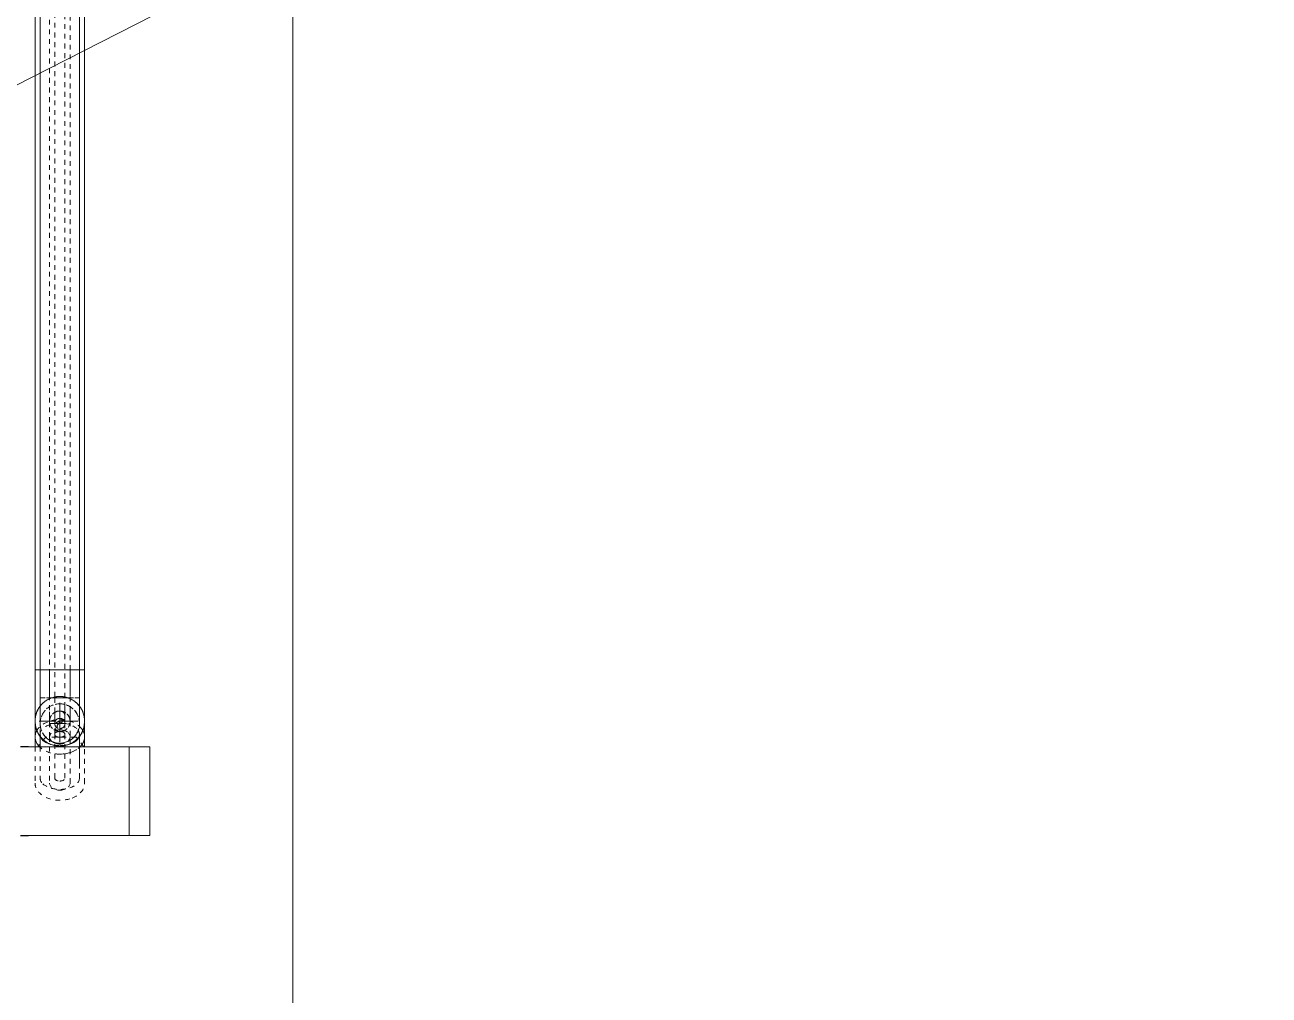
# Model space of a CAD drawing. Header units: millimetres. Extents: x -88595 to 880822, y -1054509 to -148035.
# Drawn here: x 547137 to 547907, y -278517 to -277917 of the extents above; entities that cross this region are included whole.
import ezdxf

# ---------------------------------------------------------------- set-up
doc = ezdxf.new("R2010")
doc.units = ezdxf.units.MM
for name, pattern in [('$0$ADSK_Скрыто', [6, 3, -3]), ('$1$ADSK_Скрыто', [6, 3, -3]), ('$10$ADSK_Осевая', [14, 10, -2, 0, -2]), ('$2$ADSK_Скрыто', [6, 3, -3]), ('$3$ADSK_Скрыто', [6, 3, -3]), ('$4$ADSK_Скрыто', [6, 3, -3])]:
    doc.linetypes.add(name, pattern=pattern)
for name, color, linetype, lineweight in [('Изоляция', 7, 'Continuous', 18), ('Крыша', 7, 'Continuous', 9), ('Линии', 7, 'Continuous', 9), ('Марки', 7, 'Continuous', 20), ('Оборудование', 7, 'Continuous', 18), ('Трубопровод', 7, 'Continuous', 18), ('Трубопроводы', 7, 'Continuous', 18)]:
    doc.layers.add(name, color=color, linetype=linetype, lineweight=lineweight)

# ---------------------------------------------------------------- blocks, each defined once
blk = doc.blocks.new('$0$ADSK_МедьПайка_Отвод-гнутая труба - Отвод _гнутая труба_-V66-В_Координация_кровля ОВ3')
at = {"layer": 'Линии', "color": 134, "linetype": '$0$ADSK_Скрыто', "true_color": 0x00a6a6, "flags": 128}
for points in [[(11718.6, 16214.31), (11718.61, 16214.56), (11718.62, 16214.82), (11718.65, 16215.07), (11718.68, 16215.32), (11718.73, 16215.57), (11718.78, 16215.82), (11718.85, 16216.07), (11718.92, 16216.31), (11719.01, 16216.55), (11719.1, 16216.78), (11719.21, 16217.02), (11719.32, 16217.24), (11719.44, 16217.47), (11719.57, 16217.68), (11719.71, 16217.9), (11719.86, 16218.1), (11720.01, 16218.3), (11720.18, 16218.5), (11720.35, 16218.69), (11720.53, 16218.87), (11720.71, 16219.04), (11720.9, 16219.2), (11721.1, 16219.36), (11721.31, 16219.51), (11721.52, 16219.65), (11721.74, 16219.79), (11721.96, 16219.91), (11722.18, 16220.03), (11722.41, 16220.13), (11722.65, 16220.23), (11722.89, 16220.32), (11723.13, 16220.39), (11723.37, 16220.46), (11723.62, 16220.52), (11723.87, 16220.57), (11724.12, 16220.61), (11724.38, 16220.63), (11724.63, 16220.65), (11724.88, 16220.66), (11724.95, 16220.66)], [(11724.95, 16220.66), (11725.2, 16220.66), (11725.46, 16220.64), (11725.71, 16220.62), (11725.96, 16220.58), (11726.21, 16220.53), (11726.46, 16220.48), (11726.71, 16220.41), (11726.95, 16220.34), (11727.19, 16220.25), (11727.42, 16220.16), (11727.66, 16220.06), (11727.88, 16219.94), (11728.11, 16219.82), (11728.32, 16219.69), (11728.54, 16219.55), (11728.74, 16219.4), (11728.94, 16219.25), (11729.14, 16219.08), (11729.33, 16218.91), (11729.51, 16218.73), (11729.68, 16218.55), (11729.84, 16218.36), (11730, 16218.16), (11730.15, 16217.95), (11730.29, 16217.74), (11730.43, 16217.53), (11730.55, 16217.3), (11730.67, 16217.08), (11730.77, 16216.85), (11730.87, 16216.61), (11730.96, 16216.37), (11731.03, 16216.13), (11731.1, 16215.89), (11731.16, 16215.64), (11731.21, 16215.39), (11731.25, 16215.14), (11731.27, 16214.89), (11731.29, 16214.63), (11731.3, 16214.38), (11731.3, 16214.31)], [(11718.6, 16204.62), (11718.6, 16205.51), (11718.6, 16206.37), (11718.6, 16207.19), (11718.6, 16207.97), (11718.6, 16208.71), (11718.6, 16209.41), (11718.6, 16210.07), (11718.6, 16210.68), (11718.6, 16211.25), (11718.6, 16211.77), (11718.6, 16212.24), (11718.6, 16212.67), (11718.6, 16213.05), (11718.6, 16213.38), (11718.6, 16213.66), (11718.6, 16213.89), (11718.6, 16214.07), (11718.6, 16214.2), (11718.6, 16214.28), (11718.6, 16214.31)], [(11731.3, 16214.31), (11731.3, 16214.29), (11731.3, 16214.21), (11731.3, 16214.08), (11731.3, 16213.91), (11731.3, 16213.68), (11731.3, 16213.4), (11731.3, 16213.07), (11731.3, 16212.7), (11731.3, 16212.28), (11731.3, 16211.8), (11731.3, 16211.29), (11731.3, 16210.72), (11731.3, 16210.11), (11731.3, 16209.46), (11731.3, 16208.77), (11731.3, 16208.03), (11731.3, 16207.25), (11731.3, 16206.43), (11731.3, 16205.57), (11731.3, 16204.68), (11731.3, 16204.62)]]:
    blk.add_lwpolyline(points, dxfattribs=at)
at = {"layer": 'Линии', "color": 134, "linetype": '$0$ADSK_Скрыто', "true_color": 0x00a6a6}
for start, end in [(90, 270), (270, 90)]:
    blk.add_arc((11724.95, 16214.31), 6.35, start, end, dxfattribs=at)
for start_param, end_param in [(1.570796, 4.712389), (4.712389, 7.853982)]:
    blk.add_ellipse((11724.95, 16204.62), major_axis=(6.35, 0), ratio=0.694658, start_param=start_param, end_param=end_param, dxfattribs=at)
blk = doc.blocks.new('$0$ADSK_МедьПайка_Отвод-гнутая труба - Отвод _гнутая труба_-3197938-В_Координация_кровля ОВ3')
at = {"layer": 'Линии', "color": 190, "linetype": '$0$ADSK_Скрыто', "true_color": 0x8000ff, "flags": 128}
for points in [[(11721.78, 16212.95), (11721.78, 16213.07), (11721.79, 16213.2), (11721.8, 16213.33), (11721.82, 16213.45), (11721.84, 16213.58), (11721.87, 16213.7), (11721.9, 16213.82), (11721.94, 16213.95), (11721.98, 16214.07), (11722.03, 16214.18), (11722.08, 16214.3), (11722.13, 16214.41), (11722.2, 16214.52), (11722.26, 16214.63), (11722.33, 16214.74), (11722.4, 16214.84), (11722.48, 16214.94), (11722.56, 16215.04), (11722.65, 16215.13), (11722.74, 16215.22), (11722.83, 16215.31), (11722.93, 16215.39), (11723.03, 16215.47), (11723.13, 16215.55), (11723.24, 16215.62), (11723.34, 16215.68), (11723.45, 16215.75), (11723.57, 16215.8), (11723.68, 16215.86), (11723.8, 16215.91), (11723.92, 16215.95), (11724.04, 16215.99), (11724.16, 16216.02), (11724.29, 16216.05), (11724.41, 16216.08), (11724.54, 16216.09), (11724.66, 16216.11), (11724.79, 16216.12), (11724.92, 16216.12), (11724.95, 16216.12)], [(11721.78, 16206.18), (11721.78, 16206.69), (11721.78, 16207.19), (11721.78, 16207.67), (11721.78, 16208.13), (11721.78, 16208.58), (11721.78, 16209.01), (11721.78, 16209.42), (11721.78, 16209.81), (11721.78, 16210.17), (11721.78, 16210.52), (11721.78, 16210.85), (11721.78, 16211.15), (11721.78, 16211.43), (11721.78, 16211.69), (11721.78, 16211.93), (11721.78, 16212.14), (11721.78, 16212.33), (11721.78, 16212.49), (11721.78, 16212.63), (11721.78, 16212.74), (11721.78, 16212.83), (11721.78, 16212.9), (11721.78, 16212.93), (11721.78, 16212.95)], [(11724.95, 16216.12), (11725.08, 16216.12), (11725.2, 16216.11), (11725.33, 16216.1), (11725.46, 16216.08), (11725.58, 16216.06), (11725.71, 16216.03), (11725.83, 16216), (11725.95, 16215.96), (11726.07, 16215.92), (11726.19, 16215.87), (11726.3, 16215.82), (11726.42, 16215.76), (11726.53, 16215.7), (11726.64, 16215.64), (11726.74, 16215.57), (11726.85, 16215.49), (11726.95, 16215.42), (11727.04, 16215.33), (11727.14, 16215.25), (11727.23, 16215.16), (11727.32, 16215.07), (11727.4, 16214.97), (11727.48, 16214.87), (11727.55, 16214.77), (11727.62, 16214.66), (11727.69, 16214.55), (11727.75, 16214.44), (11727.81, 16214.33), (11727.86, 16214.21), (11727.91, 16214.1), (11727.95, 16213.98), (11727.99, 16213.86), (11728.03, 16213.73), (11728.06, 16213.61), (11728.08, 16213.49), (11728.1, 16213.36), (11728.11, 16213.23), (11728.12, 16213.11), (11728.13, 16212.98), (11728.13, 16212.95)], [(11728.13, 16212.95), (11728.13, 16212.93), (11728.13, 16212.9), (11728.13, 16212.83), (11728.13, 16212.74), (11728.13, 16212.63), (11728.13, 16212.49), (11728.13, 16212.33), (11728.13, 16212.14), (11728.13, 16211.93), (11728.13, 16211.69), (11728.13, 16211.43), (11728.13, 16211.15), (11728.13, 16210.85), (11728.13, 16210.52), (11728.13, 16210.17), (11728.13, 16209.8), (11728.13, 16209.42), (11728.13, 16209.01), (11728.13, 16208.58), (11728.13, 16208.13), (11728.13, 16207.67), (11728.13, 16207.19), (11728.13, 16206.69), (11728.13, 16206.18)]]:
    blk.add_lwpolyline(points, dxfattribs=at)
at = {"layer": 'Линии', "color": 190, "linetype": '$0$ADSK_Скрыто', "true_color": 0x8000ff}
for start, end in [(90, 270), (270, 90)]:
    blk.add_arc((11724.95, 16212.95), 3.17, start, end, dxfattribs=at)
for start_param, end_param in [(1.570796, 4.712389), (4.712389, 7.853982)]:
    blk.add_ellipse((11724.95, 16206.18), major_axis=(3.17, 0), ratio=0.573576, start_param=start_param, end_param=end_param, dxfattribs=at)
blk = doc.blocks.new('$0$ADSK_МедьПайка_Отвод-гнутая труба - Отвод _гнутая труба_-V67-В_Координация_кровля ОВ3')
at = {"layer": 'Линии', "color": 134, "linetype": '$0$ADSK_Скрыто', "true_color": 0x00a6a6}
for p, q in [((11721.47, 16246.06), (11720.99, 16246.06)), ((11721.47, 16246.06), (11720.99, 16246.06)), ((11728.91, 16246.06), (11728.44, 16246.06)), ((11728.91, 16246.06), (11728.44, 16246.06))]:
    blk.add_line(p, q, dxfattribs=at)
at = {"layer": 'Линии', "color": 134, "linetype": '$0$ADSK_Скрыто', "true_color": 0x00a6a6, "flags": 128}
for points in [[(11718.6, 16230.28), (11718.6, 16229.2), (11718.6, 16228.13), (11718.6, 16227.1), (11718.6, 16226.1), (11718.6, 16225.13), (11718.6, 16224.19), (11718.6, 16223.28), (11718.6, 16222.42), (11718.6, 16221.59), (11718.6, 16220.8), (11718.6, 16220.05)], [(11731.3, 16220.59), (11731.3, 16221.37), (11731.3, 16222.19), (11731.3, 16223.05), (11731.3, 16223.94), (11731.3, 16224.87), (11731.3, 16225.83), (11731.3, 16226.83), (11731.3, 16227.85), (11731.3, 16228.91), (11731.3, 16229.99)], [(11718.6, 16214.77), (11718.6, 16214.58), (11718.6, 16214.44), (11718.6, 16214.35), (11718.6, 16214.31)], [(11731.3, 16214.31), (11731.3, 16214.34), (11731.3, 16214.41), (11731.3, 16214.54), (11731.3, 16214.72)]]:
    blk.add_lwpolyline(points, dxfattribs=at)
at = {"layer": 'Линии', "color": 134, "linetype": '$0$ADSK_Скрыто', "true_color": 0x00a6a6}
for start, end in [(90, 270), (270, 90)]:
    blk.add_arc((11724.95, 16214.31), 6.35, start, end, dxfattribs=at)
at = {"layer": 'Трубопроводы', "color": 134, "true_color": 0x00a6a6, "flags": 128}
for points in [[(11718.6, 16246.06), (11718.6, 16244.79), (11718.6, 16243.52), (11718.6, 16242.26), (11718.6, 16241), (11718.6, 16239.75), (11718.6, 16238.51), (11718.6, 16237.29), (11718.6, 16236.07), (11718.6, 16234.88), (11718.6, 16233.7), (11718.6, 16232.54), (11718.6, 16231.4), (11718.6, 16230.28)], [(11731.3, 16229.99), (11731.3, 16231.1), (11731.3, 16232.23), (11731.3, 16233.38), (11731.3, 16234.56), (11731.3, 16235.75), (11731.3, 16236.96), (11731.3, 16238.18), (11731.3, 16239.42), (11731.3, 16240.66), (11731.3, 16241.92), (11731.3, 16243.18), (11731.3, 16244.45), (11731.3, 16245.72), (11731.3, 16246.06)], [(11731.3, 16214.34), (11731.3, 16214.41), (11731.3, 16214.54), (11731.3, 16214.72), (11731.3, 16214.94), (11731.3, 16215.22), (11731.3, 16215.55), (11731.3, 16215.92), (11731.3, 16216.35), (11731.3, 16216.82), (11731.3, 16217.33), (11731.3, 16217.9), (11731.3, 16218.51), (11731.3, 16219.16), (11731.3, 16219.86), (11731.3, 16220.59)], [(11718.6, 16220.05), (11718.6, 16219.34), (11718.6, 16218.68), (11718.6, 16218.06), (11718.6, 16217.48), (11718.6, 16216.95), (11718.6, 16216.47), (11718.6, 16216.03), (11718.6, 16215.64), (11718.6, 16215.3), (11718.6, 16215.01), (11718.6, 16214.77), (11718.6, 16214.58), (11718.6, 16214.44), (11718.6, 16214.35), (11718.6, 16214.31)]]:
    blk.add_lwpolyline(points, dxfattribs=at)
blk = doc.blocks.new('$0$ADSK_МедьПайка_Отвод-гнутая труба - Отвод _гнутая труба_-V68-В_Координация_кровля ОВ3')
at = {"layer": 'Линии', "color": 190, "linetype": '$0$ADSK_Скрыто', "true_color": 0x8000ff}
for p, q in [((11722.2, 16228.82), (11721.88, 16228.82)), ((11722.2, 16228.82), (11721.88, 16228.82)), ((11728.02, 16228.82), (11727.7, 16228.82)), ((11728.02, 16228.82), (11727.7, 16228.82))]:
    blk.add_line(p, q, dxfattribs=at)
at = {"layer": 'Линии', "color": 190, "linetype": '$0$ADSK_Скрыто', "true_color": 0x8000ff, "flags": 128}
for points in [[(11721.78, 16228.82), (11721.78, 16228.19), (11721.78, 16227.55), (11721.78, 16226.92), (11721.78, 16226.29), (11721.78, 16225.67), (11721.78, 16225.05), (11721.78, 16224.43), (11721.78, 16223.83), (11721.78, 16223.23), (11721.78, 16222.64)], [(11728.13, 16223.07), (11728.13, 16223.67), (11728.13, 16224.27), (11728.13, 16224.88), (11728.13, 16225.5), (11728.13, 16226.12), (11728.13, 16226.75), (11728.13, 16227.38), (11728.13, 16228.02), (11728.13, 16228.65), (11728.13, 16228.82)], [(11721.78, 16213.81), (11721.78, 16213.61), (11721.78, 16213.44), (11721.78, 16213.3), (11721.78, 16213.18), (11721.78, 16213.08), (11721.78, 16213.01), (11721.78, 16212.97), (11721.78, 16212.95)], [(11728.13, 16212.95), (11728.13, 16212.96), (11728.13, 16213), (11728.13, 16213.06), (11728.13, 16213.15), (11728.13, 16213.26), (11728.13, 16213.4), (11728.13, 16213.56), (11728.13, 16213.75)]]:
    blk.add_lwpolyline(points, dxfattribs=at)
at = {"layer": 'Линии', "color": 190, "linetype": '$0$ADSK_Скрыто', "true_color": 0x8000ff}
for start, end in [(90, 270), (270, 90)]:
    blk.add_arc((11724.95, 16212.95), 3.17, start, end, dxfattribs=at)
at = {"layer": 'Трубопроводы', "color": 190, "true_color": 0x8000ff, "flags": 128}
for points in [[(11721.78, 16222.64), (11721.78, 16222.06), (11721.78, 16221.49), (11721.78, 16220.93), (11721.78, 16220.39), (11721.78, 16219.86), (11721.78, 16219.34), (11721.78, 16218.84), (11721.78, 16218.35), (11721.78, 16217.88), (11721.78, 16217.43), (11721.78, 16217), (11721.78, 16216.59), (11721.78, 16216.19), (11721.78, 16215.82), (11721.78, 16215.46), (11721.78, 16215.13), (11721.78, 16214.82), (11721.78, 16214.53), (11721.78, 16214.27), (11721.78, 16214.03), (11721.78, 16213.81), (11721.78, 16213.61), (11721.78, 16213.44), (11721.78, 16213.3), (11721.78, 16213.18), (11721.78, 16213.08), (11721.78, 16213.01), (11721.78, 16212.97), (11721.78, 16212.95)], [(11728.13, 16212.96), (11728.13, 16213), (11728.13, 16213.06), (11728.13, 16213.15), (11728.13, 16213.26), (11728.13, 16213.4), (11728.13, 16213.56), (11728.13, 16213.75), (11728.13, 16213.96), (11728.13, 16214.2), (11728.13, 16214.46), (11728.13, 16214.74), (11728.13, 16215.04), (11728.13, 16215.37), (11728.13, 16215.72), (11728.13, 16216.09), (11728.13, 16216.48), (11728.13, 16216.89), (11728.13, 16217.31), (11728.13, 16217.76), (11728.13, 16218.23), (11728.13, 16218.71), (11728.13, 16219.2), (11728.13, 16219.72), (11728.13, 16220.24), (11728.13, 16220.79), (11728.13, 16221.34), (11728.13, 16221.91), (11728.13, 16222.48), (11728.13, 16223.07)]]:
    blk.add_lwpolyline(points, dxfattribs=at)
blk = doc.blocks.new('$0$ADSK_Наружный блок кондиционера сплит-системы1 - AS24TL5HRA-A-V94-В_Координация_кровля ОВ3')
at = {"layer": 'Линии', "linetype": '$0$ADSK_Скрыто'}
for p, q in [((415.62, -51.59), (410.79, -57.5)), ((434.38, -51.59), (415.62, -51.59)), ((439.21, -57.5), (434.38, -51.59))]:
    blk.add_line(p, q, dxfattribs=at)
at = {"layer": 'Оборудование'}
for p, q in [((405, -57.32), (400, -57.32)), ((405, -57.32), (400, -57.32)), ((400, -57.5), (467.22, -57.5)), ((480, -57.5), (467.22, -57.5)), ((467.22, -57.5), (467.22, -112.5)), ((480, -112.5), (480, -57.5)), ((467.22, -112.5), (400, -112.5)), ((400, -112.68), (405, -112.68)), ((400, -112.68), (405, -112.68)), ((467.22, -112.5), (480, -112.5))]:
    blk.add_line(p, q, dxfattribs=at)
blk = doc.blocks.new('Кровля')
at = {"layer": 'Крыша'}
for p, q in [((557185.5, 647351.67), (562410.6, 650022.5)), ((562410.6, 650022.5), (557185.5, 647351.67))]:
    blk.add_line(p, q, dxfattribs=at)

msp = doc.modelspace()

# ---------------------------------------------------------------- linework, layer by layer
at = {"layer": 'Изоляция', "color": 190, "true_color": 0x8000ff}
for p, q in [((547146.49, -277519.65), (547146.49, -278333.46)), ((547170.84, -278333.46), (547170.84, -277519.65)), ((547155.49, -278333.46), (547153.38, -278333.46)), ((547161.37, -278333.46), (547155.95, -278333.46)), ((547163.94, -278333.46), (547161.82, -278333.46)), ((547146.49, -278356.1), (547146.49, -278363.71)), ((547170.84, -278376.5), (547170.84, -278356.1))]:
    msp.add_line(p, q, dxfattribs=at)
at = {"layer": 'Изоляция', "color": 134, "true_color": 0x00a6a6}
for p, q in [((547143.31, -277589.74), (547143.31, -278316.22)), ((547174.01, -278316.22), (547174.01, -277589.74)), ((547144.63, -278316.22), (547143.31, -278316.22)), ((547146.66, -278316.22), (547145.3, -278316.22)), ((547150.94, -278316.22), (547149.09, -278316.22)), ((547154.67, -278316.22), (547152, -278316.22)), ((547162.08, -278316.22), (547155.24, -278316.22)), ((547165.32, -278316.22), (547162.65, -278316.22)), ((547168.23, -278316.22), (547166.38, -278316.22)), ((547170.77, -278316.22), (547171.95, -278316.22)), ((547174.01, -278316.22), (547172.49, -278316.22)), ((547143.31, -278357.66), (547143.31, -278363.71)), ((547174.01, -278363.71), (547174.01, -278357.66))]:
    msp.add_line(p, q, dxfattribs=at)
at = {"layer": 'Изоляция', "color": 134, "true_color": 0x00a6a6, "flags": 128}
for points in [[(547143.31, -278316.22), (547143.31, -278317.49), (547143.31, -278318.75), (547143.31, -278320.02), (547143.31, -278321.28), (547143.31, -278322.52), (547143.31, -278323.76), (547143.31, -278324.99), (547143.31, -278326.2), (547143.31, -278327.4), (547143.31, -278328.58), (547143.31, -278329.74), (547143.31, -278330.88), (547143.31, -278331.99), (547143.31, -278333.08), (547143.31, -278334.14), (547143.31, -278335.18), (547143.31, -278336.18), (547143.31, -278337.15), (547143.31, -278338.09), (547143.31, -278338.99), (547143.31, -278339.86), (547143.31, -278340.69), (547143.31, -278341.48), (547143.31, -278342.23), (547143.31, -278342.93), (547143.31, -278343.6), (547143.31, -278344.22), (547143.31, -278344.8), (547143.31, -278345.33), (547143.31, -278345.81), (547143.31, -278346.25), (547143.31, -278346.63), (547143.31, -278346.97), (547143.31, -278347.26), (547143.31, -278347.51), (547143.31, -278347.7), (547143.31, -278347.84), (547143.31, -278347.93), (547143.31, -278347.97)], [(547174.01, -278347.97), (547174.01, -278347.94), (547174.01, -278347.87), (547174.01, -278347.74), (547174.01, -278347.56), (547174.01, -278347.33), (547174.01, -278347.06), (547174.01, -278346.73), (547174.01, -278346.36), (547174.01, -278345.93), (547174.01, -278345.46), (547174.01, -278344.94), (547174.01, -278344.38), (547174.01, -278343.77), (547174.01, -278343.12), (547174.01, -278342.42), (547174.01, -278341.68), (547174.01, -278340.9), (547174.01, -278340.09), (547174.01, -278339.23), (547174.01, -278338.34), (547174.01, -278337.41), (547174.01, -278336.45), (547174.01, -278335.45), (547174.01, -278334.43), (547174.01, -278333.37), (547174.01, -278332.29), (547174.01, -278331.18), (547174.01, -278330.05), (547174.01, -278328.9), (547174.01, -278327.72), (547174.01, -278326.53), (547174.01, -278325.32), (547174.01, -278324.1), (547174.01, -278322.86), (547174.01, -278321.61), (547174.01, -278320.36), (547174.01, -278319.1), (547174.01, -278317.83), (547174.01, -278316.56), (547174.01, -278316.22)], [(547143.32, -278347.35), (547143.36, -278346.74), (547143.42, -278346.13), (547143.51, -278345.52), (547143.62, -278344.92), (547143.75, -278344.32), (547143.91, -278343.72), (547144.09, -278343.14)], [(547143.31, -278357.66), (547143.31, -278356.77), (547143.31, -278355.91), (547143.31, -278355.09), (547143.31, -278354.3), (547143.31, -278353.56), (547143.31, -278352.86), (547143.31, -278352.21), (547143.31, -278351.6), (547143.31, -278351.03), (547143.31, -278350.51), (547143.31, -278350.03), (547143.31, -278349.61), (547143.31, -278349.23), (547143.31, -278348.9), (547143.31, -278348.62), (547143.31, -278348.39), (547143.31, -278348.21)], [(547173.37, -278343.57), (547173.53, -278344.16), (547173.67, -278344.76), (547173.79, -278345.36), (547173.88, -278345.97), (547173.95, -278346.58), (547173.99, -278347.19), (547174.01, -278347.8)], [(547174.01, -278348.2), (547174.01, -278348.37), (547174.01, -278348.6), (547174.01, -278348.88), (547174.01, -278349.2), (547174.01, -278349.58), (547174.01, -278350), (547174.01, -278350.47), (547174.01, -278350.99), (547174.01, -278351.55), (547174.01, -278352.16), (547174.01, -278352.82), (547174.01, -278353.51), (547174.01, -278354.25), (547174.01, -278355.03), (547174.01, -278355.85), (547174.01, -278356.7), (547174.01, -278357.6), (547174.01, -278357.66)]]:
    msp.add_lwpolyline(points, dxfattribs=at)
at = {"layer": 'Изоляция', "color": 190, "true_color": 0x8000ff, "flags": 128}
for points in [[(547146.49, -278333.46), (547146.49, -278334.09), (547146.49, -278334.72), (547146.49, -278335.36), (547146.49, -278335.99), (547146.49, -278336.61), (547146.49, -278337.23), (547146.49, -278337.84), (547146.49, -278338.45), (547146.49, -278339.05), (547146.49, -278339.64), (547146.49, -278340.22), (547146.49, -278340.79), (547146.49, -278341.34), (547146.49, -278341.89), (547146.49, -278342.42), (547146.49, -278342.94), (547146.49, -278343.44), (547146.49, -278343.92), (547146.49, -278344.39), (547146.49, -278344.84), (547146.49, -278345.28), (547146.49, -278345.69), (547146.49, -278346.09), (547146.49, -278346.46), (547146.49, -278346.81), (547146.49, -278347.15), (547146.49, -278347.46), (547146.49, -278347.75), (547146.49, -278348.01), (547146.49, -278348.25), (547146.49, -278348.47), (547146.49, -278348.66), (547146.49, -278348.83), (547146.49, -278348.98), (547146.49, -278349.1), (547146.49, -278349.2), (547146.49, -278349.27), (547146.49, -278349.31), (547146.49, -278349.33)], [(547170.84, -278349.33), (547170.84, -278349.32), (547170.84, -278349.28), (547170.84, -278349.22), (547170.84, -278349.13), (547170.84, -278349.01), (547170.84, -278348.88), (547170.84, -278348.71), (547170.84, -278348.53), (547170.84, -278348.31), (547170.84, -278348.08), (547170.84, -278347.82), (547170.84, -278347.54), (547170.84, -278347.23), (547170.84, -278346.91), (547170.84, -278346.56), (547170.84, -278346.19), (547170.84, -278345.8), (547170.84, -278345.39), (547170.84, -278344.96), (547170.84, -278344.52), (547170.84, -278344.05), (547170.84, -278343.57), (547170.84, -278343.07), (547170.84, -278342.56), (547170.84, -278342.03), (547170.84, -278341.49), (547170.84, -278340.94), (547170.84, -278340.37), (547170.84, -278339.8), (547170.84, -278339.21), (547170.84, -278338.61), (547170.84, -278338.01), (547170.84, -278337.4), (547170.84, -278336.78), (547170.84, -278336.15), (547170.84, -278335.53), (547170.84, -278334.9), (547170.84, -278334.26), (547170.84, -278333.63), (547170.84, -278333.46)]]:
    msp.add_lwpolyline(points, dxfattribs=at)
at = {"layer": 'Изоляция', "color": 134, "true_color": 0x00a6a6}
for start, end in [(160.62835, 180), (0, 19.36563), (165, 180), (165, 180), (172.04732, 180), (180, 193.66311), (180, 216.96767), (180, 217.4562), (180, 270), (270, 0), (322.63903, 0), (323.12235, 0), (342.96463, 0), (0, 15), (0, 15), (0, 7.95127), (213.54673, 260.61241), (279.38759, 326.4554)]:
    msp.add_arc((547158.66, -278347.97), 15.35, start, end, dxfattribs=at)
at = {"layer": 'Изоляция', "color": 190, "true_color": 0x8000ff}
for radius, start, end in [(12.18, 210, 224.39244), (12.17, 225, 270), (12.18, 270, 315), (12.18, 315.60809, 330), (12.17, 261.47236, 270), (12.17, 270, 272.75092)]:
    msp.add_arc((547158.66, -278349.33), radius, start, end, dxfattribs=at)
at = {"layer": 'Изоляция', "color": 134, "true_color": 0x00a6a6}
for start_param, end_param in [(2.748883, 3.665191), (2.748883, 3.141593), (3.141593, 3.665191), (6.047469, 6.544985), (0, 0.261799), (6.047469, 6.283185), (5.759587, 6.021386), (5.759587, 6.021386)]:
    msp.add_ellipse((547158.66, -278357.66), major_axis=(15.35, 0), ratio=0.694658, start_param=start_param, end_param=end_param, dxfattribs=at)
at = {"layer": 'Изоляция', "color": 190, "true_color": 0x8000ff}
for major_axis, start_param, end_param in [((12.17, 0), 3.141593, 3.665191), ((12.18, 0), 3.141593, 4.403896), ((12.17, 0), 5.020882, 6.283185), ((12.18, 0), 5.235988, 6.283185), ((12.18, 0), 3.665191, 4.403896), ((12.18, 0), 5.020882, 5.235988)]:
    msp.add_ellipse((547158.66, -278356.1), major_axis=major_axis, ratio=0.573576, start_param=start_param, end_param=end_param, dxfattribs=at)
at = {"layer": 'Линии', "color": 190, "linetype": '$1$ADSK_Скрыто', "true_color": 0x8000ff}
for p, q in [((547155.49, -277519.65), (547155.49, -278333.46)), ((547161.84, -278333.46), (547161.84, -277519.65)), ((547146.49, -278333.46), (547153.3, -278333.46)), ((547153.38, -278333.46), (547146.49, -278333.46)), ((547147.69, -278333.46), (547146.79, -278333.46)), ((547155.51, -278333.46), (547155.9, -278333.46)), ((547155.95, -278333.46), (547155.54, -278333.46)), ((547155.59, -278333.46), (547155.91, -278333.46)), ((547161.78, -278333.46), (547161.37, -278333.46)), ((547161.41, -278333.46), (547161.73, -278333.46)), ((547161.43, -278333.46), (547161.81, -278333.46)), ((547170.84, -278333.46), (547163.94, -278333.46)), ((547164.02, -278333.46), (547170.84, -278333.46)), ((547170.53, -278333.46), (547169.63, -278333.46)), ((547155.49, -278356.1), (547155.49, -278383.14)), ((547161.84, -278383.14), (547161.84, -278356.1)), ((547146.49, -278363.75), (547146.49, -278383.14)), ((547170.84, -278383.14), (547170.84, -278376.54))]:
    msp.add_line(p, q, dxfattribs=at)
at = {"layer": 'Линии', "color": 134, "linetype": '$1$ADSK_Скрыто', "true_color": 0x00a6a6}
for p, q in [((547152.31, -277589.74), (547152.31, -278316.22)), ((547165.01, -278316.22), (547165.01, -277589.74)), ((547144.57, -278316.22), (547145.37, -278316.22)), ((547145.27, -278316.22), (547144.83, -278316.22)), ((547146.58, -278316.22), (547148.97, -278316.22)), ((547149.09, -278316.22), (547146.66, -278316.22)), ((547152, -278316.22), (547150.98, -278316.22)), ((547150.99, -278316.22), (547151.91, -278316.22)), ((547154.69, -278316.22), (547155.19, -278316.22)), ((547154.7, -278316.22), (547155.18, -278316.22)), ((547155.24, -278316.22), (547154.72, -278316.22)), ((547162.6, -278316.22), (547162.08, -278316.22)), ((547162.14, -278316.22), (547162.63, -278316.22)), ((547162.15, -278316.22), (547162.62, -278316.22)), ((547166.34, -278316.22), (547165.32, -278316.22)), ((547165.41, -278316.22), (547166.34, -278316.22)), ((547170.66, -278316.22), (547168.23, -278316.22)), ((547168.35, -278316.22), (547170.74, -278316.22)), ((547171.95, -278316.22), (547172.58, -278316.22)), ((547172.49, -278316.22), (547172.05, -278316.22)), ((547143.32, -278347.43), (547143.32, -278347.35)), ((547152.31, -278357.66), (547152.31, -278386.24)), ((547165.01, -278386.24), (547165.01, -278357.66)), ((547143.31, -278363.74), (547143.31, -278386.24)), ((547174.01, -278386.24), (547174.01, -278363.74))]:
    msp.add_line(p, q, dxfattribs=at)
at = {"layer": 'Линии', "color": 134, "linetype": '$4$ADSK_Скрыто', "true_color": 0x00a6a6, "flags": 128}
for points in [[(547144.09, -278343.14), (547144.29, -278342.56), (547144.52, -278341.99), (547144.77, -278341.43), (547145.04, -278340.88), (547145.34, -278340.34), (547145.65, -278339.81), (547145.99, -278339.3), (547146.35, -278338.8), (547146.72, -278338.32), (547147.12, -278337.85), (547147.53, -278337.39), (547147.97, -278336.96), (547148.41, -278336.54), (547148.88, -278336.14), (547149.36, -278335.75), (547149.86, -278335.39), (547150.37, -278335.05), (547150.89, -278334.73), (547151.43, -278334.43), (547151.97, -278334.15), (547152.53, -278333.89), (547153.1, -278333.66), (547153.53, -278333.5)], [(547153.8, -278333.41), (547154.26, -278333.26), (547154.85, -278333.1), (547155.45, -278332.96), (547156.05, -278332.84), (547156.66, -278332.75), (547157.27, -278332.68), (547157.88, -278332.64), (547158.49, -278332.62), (547158.66, -278332.62)], [(547158.66, -278332.62), (547159.27, -278332.63), (547159.89, -278332.67), (547160.5, -278332.73), (547161.11, -278332.81), (547161.71, -278332.92), (547162.31, -278333.06), (547162.9, -278333.21), (547163.49, -278333.4)], [(547163.79, -278333.5), (547164.07, -278333.6), (547164.64, -278333.83), (547165.2, -278334.08), (547165.75, -278334.35), (547166.29, -278334.65), (547166.81, -278334.96), (547167.33, -278335.3), (547167.83, -278335.65), (547168.31, -278336.03), (547168.78, -278336.43), (547169.24, -278336.84), (547169.67, -278337.27), (547170.09, -278337.72), (547170.49, -278338.19), (547170.87, -278338.67), (547171.23, -278339.16), (547171.58, -278339.67), (547171.9, -278340.2), (547172.2, -278340.73), (547172.48, -278341.28), (547172.73, -278341.84), (547172.97, -278342.4), (547173.18, -278342.98), (547173.37, -278343.57)]]:
    msp.add_lwpolyline(points, dxfattribs=at)
at = {"layer": 'Линии', "color": 190, "linetype": '$4$ADSK_Скрыто', "true_color": 0x8000ff, "flags": 128}
for points in [[(547146.49, -278349.33), (547146.49, -278348.84), (547146.52, -278348.36), (547146.57, -278347.87), (547146.64, -278347.39), (547146.73, -278346.91), (547146.83, -278346.44), (547146.96, -278345.97), (547147.1, -278345.5), (547147.27, -278345.04), (547147.45, -278344.59), (547147.64, -278344.15), (547147.86, -278343.71), (547148.09, -278343.28), (547148.34, -278342.86), (547148.61, -278342.46), (547148.89, -278342.06), (547149.19, -278341.68), (547149.51, -278341.3), (547149.84, -278340.94), (547150.18, -278340.6), (547150.53, -278340.27), (547150.9, -278339.95), (547151.28, -278339.64), (547151.68, -278339.36), (547152.08, -278339.09), (547152.5, -278338.83), (547152.92, -278338.59), (547153.36, -278338.37), (547153.8, -278338.17), (547154.25, -278337.98), (547154.71, -278337.82), (547155.17, -278337.67), (547155.64, -278337.54), (547156.11, -278337.43), (547156.59, -278337.33), (547157.07, -278337.26), (547157.56, -278337.21), (547158.04, -278337.17), (547158.53, -278337.16), (547158.66, -278337.16)], [(547158.66, -278337.16), (547159.15, -278337.17), (547159.63, -278337.2), (547160.12, -278337.24), (547160.6, -278337.31), (547161.08, -278337.4), (547161.55, -278337.51), (547162.02, -278337.63), (547162.49, -278337.77), (547162.95, -278337.94), (547163.4, -278338.12), (547163.85, -278338.32), (547164.28, -278338.53), (547164.71, -278338.77), (547165.13, -278339.02), (547165.53, -278339.28), (547165.93, -278339.57), (547166.32, -278339.86), (547166.69, -278340.18), (547167.05, -278340.51), (547167.39, -278340.85), (547167.73, -278341.2), (547168.04, -278341.57), (547168.35, -278341.96), (547168.63, -278342.35), (547168.9, -278342.75), (547169.16, -278343.17), (547169.4, -278343.59), (547169.62, -278344.03), (547169.82, -278344.47), (547170.01, -278344.92), (547170.17, -278345.38), (547170.32, -278345.84), (547170.45, -278346.31), (547170.57, -278346.78), (547170.66, -278347.26), (547170.73, -278347.74), (547170.78, -278348.23), (547170.82, -278348.71), (547170.83, -278349.2), (547170.84, -278349.33)], [(547146.49, -278348.47), (547146.49, -278348.66), (547146.49, -278348.83), (547146.49, -278348.98), (547146.49, -278349.1), (547146.49, -278349.2), (547146.49, -278349.27), (547146.49, -278349.31), (547146.49, -278349.33)], [(547146.49, -278356.1), (547146.49, -278355.59), (547146.49, -278355.09), (547146.49, -278354.61), (547146.49, -278354.15), (547146.49, -278353.7), (547146.49, -278353.27), (547146.49, -278352.86), (547146.49, -278352.47), (547146.49, -278352.1), (547146.49, -278351.76), (547146.49, -278351.43), (547146.49, -278351.12), (547146.49, -278350.84), (547146.49, -278350.58), (547146.49, -278350.35), (547146.49, -278350.14), (547146.49, -278349.95), (547146.49, -278349.79), (547146.49, -278349.65), (547146.49, -278349.53), (547146.49, -278349.45), (547146.49, -278349.38), (547146.49, -278349.34), (547146.49, -278349.33)], [(547170.84, -278349.33), (547170.84, -278349.32), (547170.84, -278349.28), (547170.84, -278349.22), (547170.84, -278349.13), (547170.84, -278349.01), (547170.84, -278348.88), (547170.84, -278348.71), (547170.84, -278348.53)], [(547170.84, -278349.33), (547170.84, -278349.34), (547170.84, -278349.38), (547170.84, -278349.45), (547170.84, -278349.53), (547170.84, -278349.65), (547170.84, -278349.79), (547170.84, -278349.95), (547170.84, -278350.14), (547170.84, -278350.35), (547170.84, -278350.58), (547170.84, -278350.84), (547170.84, -278351.13), (547170.84, -278351.43), (547170.84, -278351.76), (547170.84, -278352.1), (547170.84, -278352.47), (547170.84, -278352.86), (547170.84, -278353.27), (547170.84, -278353.7), (547170.84, -278354.15), (547170.84, -278354.61), (547170.84, -278355.09), (547170.84, -278355.59), (547170.84, -278356.1)]]:
    msp.add_lwpolyline(points, dxfattribs=at)
at = {"layer": 'Линии', "color": 134, "linetype": '$2$ADSK_Скрыто', "true_color": 0x00a6a6}
for centre, radius, start, end in [((547158.66, -278347.97), 15.35, 98.89311, 171.8573), ((547158.66, -278347.97), 15.35, 90, 160.44638), ((547158.66, -278347.97), 15.35, 108.52476, 160.44277), ((547158.66, -278347.97), 15.35, 90, 107.46482), ((547158.66, -278347.97), 15.35, 90, 97.90626), ((547158.66, -278347.97), 15.35, 82.09374, 90), ((547158.66, -278347.97), 15.35, 72.51998, 90), ((547158.66, -278347.97), 15.35, 19.56414, 88.01296), ((547158.66, -278347.97), 15.35, 8.14129, 81.1069), ((547158.66, -278347.97), 15.35, 19.55114, 71.45884), ((547158.66, -278347.97), 6.35, 0, 180), ((547158.66, -278344.79), 3.17, 270, 90), ((547158.66, -278347.97), 6.35, 180, 0), ((547158.66, -278351.14), 3.17, 90, 270), ((547158.66, -278347.97), 15.35, 193.85313, 213.35671), ((547158.66, -278347.97), 15.35, 217.64174, 220.83133), ((547158.66, -278347.97), 15.35, 223.67062, 226.31144), ((547158.66, -278347.97), 15.35, 313.67062, 316.31144), ((547158.66, -278347.97), 15.35, 319.15897, 322.45345), ((547158.66, -278347.97), 15.35, 326.64542, 342.77461), ((547158.66, -278347.97), 15.35, 229.15897, 234.59136), ((547158.66, -278347.97), 15.35, 238.55951, 240.77765), ((547158.66, -278347.97), 15.35, 242.99575, 248.12557), ((547158.66, -278347.97), 15.35, 254.72825, 255.05216), ((547158.66, -278347.97), 15.35, 256.87066, 260.10502), ((547158.66, -278347.97), 15.35, 260.80243, 270), ((547158.66, -278347.97), 15.35, 270, 279.19757), ((547158.66, -278347.97), 15.35, 279.94903, 283.12244), ((547158.66, -278347.97), 15.35, 284.93769, 285.24125), ((547158.66, -278347.97), 15.35, 291.87543, 296.99482), ((547158.66, -278347.97), 15.35, 299.2078, 301.41902), ((547158.66, -278347.97), 15.35, 305.40157, 310.83133)]:
    msp.add_arc(centre, radius, start, end, dxfattribs=at)
at = {"layer": 'Линии', "color": 190, "linetype": '$2$ADSK_Скрыто', "true_color": 0x8000ff}
for centre, radius, start, end in [((547158.66, -278349.33), 12.17, 90, 180), ((547158.66, -278349.33), 12.17, 90, 180), ((547158.66, -278349.33), 12.17, 90, 180), ((547158.66, -278349.33), 12.17, 0, 90), ((547158.66, -278349.33), 12.17, 0, 90), ((547158.66, -278349.33), 12.18, 0, 87.49478), ((547158.66, -278349.33), 12.17, 180, 261.23279), ((547158.66, -278349.33), 12.17, 180, 210.89973), ((547158.66, -278349.33), 12.18, 180, 210), ((547158.66, -278349.33), 12.18, 182.62486, 210), ((547158.66, -278349.33), 3.17, 0, 180), ((547158.66, -278349.33), 3.17, 180, 0), ((547158.66, -278350.92), 1.59, 90, 270), ((547158.66, -278347.74), 1.59, 270, 90), ((547158.66, -278349.33), 12.17, 272.9905, 0), ((547158.66, -278349.33), 12.17, 329.07692, 0), ((547158.66, -278349.33), 12.17, 330, 0), ((547158.66, -278349.33), 12.18, 330, 357.37514), ((547158.66, -278349.33), 12.18, 8.28245, 15), ((547158.66, -278349.33), 12.17, 215.92085, 220.46111), ((547158.66, -278349.33), 12.17, 224.04084, 225.94015), ((547158.66, -278349.33), 12.18, 224.62657, 225), ((547158.66, -278349.33), 12.18, 224.62657, 225), ((547158.66, -278349.33), 12.17, 229.53026, 234.07395), ((547158.66, -278349.33), 12.17, 305.92085, 310.46111), ((547158.66, -278349.33), 12.17, 314.04084, 315.94015), ((547158.66, -278349.33), 12.17, 315, 315.37396), ((547158.66, -278349.33), 12.18, 315, 315.37396), ((547158.66, -278349.33), 12.18, 319.53026, 324.07395), ((547158.66, -278349.33), 12.17, 239.07692, 240.48843), ((547158.66, -278349.33), 12.18, 243.28497, 247.26464), ((547158.66, -278349.33), 12.17, 257.14286, 257.5246), ((547158.66, -278349.33), 12.17, 282.54354, 282.85714), ((547158.66, -278349.33), 12.17, 292.74046, 296.70627), ((547158.66, -278349.33), 12.17, 299.49635, 300.89973)]:
    msp.add_arc(centre, radius, start, end, dxfattribs=at)
at = {"layer": 'Линии', "color": 134, "linetype": '$3$ADSK_Скрыто', "true_color": 0x00a6a6}
for centre, major_axis, start_param, end_param in [((547158.66, -278357.66), (15.35, 0), 2.094395, 2.745642), ((547158.66, -278357.66), (15.35, 0), 0.523599, 2.094395), ((547158.66, -278357.66), (6.35, 0), 1.570796, 3.141593), ((547158.66, -278357.66), (6.35, 0), 3.141593, 4.712389), ((547158.66, -278357.66), (6.35, 0), 0, 1.570796), ((547158.66, -278357.66), (6.35, 0), 4.712389, 6.283185), ((547158.66, -278357.66), (15.35, 0), 0.261799, 0.523599), ((547158.66, -278357.66), (15.35, 0), 3.665191, 5.235988), ((547158.66, -278357.66), (15.35, 0), 3.665191, 4.712389), ((547158.66, -278357.66), (15.35, 0), 4.712389, 5.759587), ((547158.66, -278357.66), (15.35, 0), 5.235988, 5.759587), ((547158.66, -278357.66), (15.35, 0), 6.021386, 6.044228), ((547158.66, -278386.24), (15.35, 0), 3.141593, 3.665191), ((547158.66, -278386.24), (6.35, 0), 3.141593, 4.712389), ((547158.66, -278386.24), (6.35, 0), 4.712389, 6.283185), ((547158.66, -278386.24), (15.35, 0), 5.235988, 6.283185), ((547158.66, -278386.24), (15.35, 0), 3.665191, 5.235988)]:
    msp.add_ellipse(centre, major_axis=major_axis, ratio=0.694658, start_param=start_param, end_param=end_param, dxfattribs=at)
at = {"layer": 'Линии', "color": 190, "linetype": '$3$ADSK_Скрыто', "true_color": 0x8000ff}
for centre, major_axis, start_param, end_param in [((547158.66, -278356.1), (12.18, 0), 2.094395, 3.141593), ((547158.66, -278356.1), (12.18, 0), 0.523599, 2.094395), ((547158.66, -278356.1), (3.17, 0), 1.570796, 3.141593), ((547158.66, -278356.1), (3.17, 0), 3.141593, 4.712389), ((547158.66, -278356.1), (3.17, 0), 0, 1.570796), ((547158.66, -278356.1), (3.17, 0), 4.712389, 6.283185), ((547158.66, -278356.1), (12.17, 0), 0, 0.523599), ((547158.66, -278356.1), (12.18, 0), 4.407982, 5.016795), ((547158.66, -278356.1), (12.17, 0), 4.407982, 4.712389), ((547158.66, -278356.1), (12.17, 0), 4.712389, 5.016795), ((547158.66, -278383.14), (12.18, 0), 3.141593, 3.665191), ((547158.66, -278383.14), (12.18, 0), 3.665191, 5.235988), ((547158.66, -278383.14), (3.17, 0), 2.879793, 3.141593), ((547158.66, -278383.14), (3.17, 0), 3.141593, 4.712389), ((547158.66, -278383.14), (3.17, 0), 4.712389, 6.283185), ((547158.66, -278383.14), (3.17, 0), 0, 0.261799), ((547158.66, -278383.14), (12.17, 0), 5.235988, 6.283185)]:
    msp.add_ellipse(centre, major_axis=major_axis, ratio=0.573576, start_param=start_param, end_param=end_param, dxfattribs=at)
at = {"layer": 'Марки'}
for p, q in [((547302.78, -277355.36), (547302.78, -279417.16)), ((547302.78, -277401.65), (547302.78, -279780.12))]:
    msp.add_line(p, q, dxfattribs=at)
at = {"layer": 'Трубопровод', "color": 134, "linetype": '$10$ADSK_Осевая', "true_color": 0x00a6a6}
for p, q in [((547158.66, -278360.67), (547158.66, -278335.27)), ((547145.96, -278347.97), (547171.36, -278347.97))]:
    msp.add_line(p, q, dxfattribs=at)
at = {"layer": 'Трубопровод', "color": 190, "linetype": '$10$ADSK_Осевая', "true_color": 0x8000ff}
for p, q in [((547158.66, -278355.68), (547158.66, -278342.98)), ((547152.31, -278349.33), (547165.01, -278349.33))]:
    msp.add_line(p, q, dxfattribs=at)

# ---------------------------------------------------------------- block references
at = {"layer": 'Линии', "linetype": '$0$ADSK_Скрыто'}
msp.add_blockref('$0$ADSK_Наружный блок кондиционера сплит-системы1 - AS24TL5HRA-A-V94-В_Координация_кровля ОВ3', (546734.29, -278306.21), dxfattribs=at)
at = {"layer": 'Линии', "color": 134, "linetype": '$0$ADSK_Скрыто', "true_color": 0x00a6a6}
for name in ['$0$ADSK_МедьПайка_Отвод-гнутая труба - Отвод _гнутая труба_-V67-В_Координация_кровля ОВ3', '$0$ADSK_МедьПайка_Отвод-гнутая труба - Отвод _гнутая труба_-V66-В_Координация_кровля ОВ3']:
    msp.add_blockref(name, (535433.71, -294562.28), dxfattribs=at)
at = {"layer": 'Линии', "color": 190, "linetype": '$0$ADSK_Скрыто', "true_color": 0x8000ff}
for name in ['$0$ADSK_МедьПайка_Отвод-гнутая труба - Отвод _гнутая труба_-V68-В_Координация_кровля ОВ3', '$0$ADSK_МедьПайка_Отвод-гнутая труба - Отвод _гнутая труба_-3197938-В_Координация_кровля ОВ3']:
    msp.add_blockref(name, (535433.71, -294562.28), dxfattribs=at)
at = {"layer": 'Оборудование', "color": 5, "true_color": 0x0000ff}
msp.add_blockref('Кровля', (-12267.25, -926437.39), dxfattribs=at)

doc.saveas('drawing.dxf')
